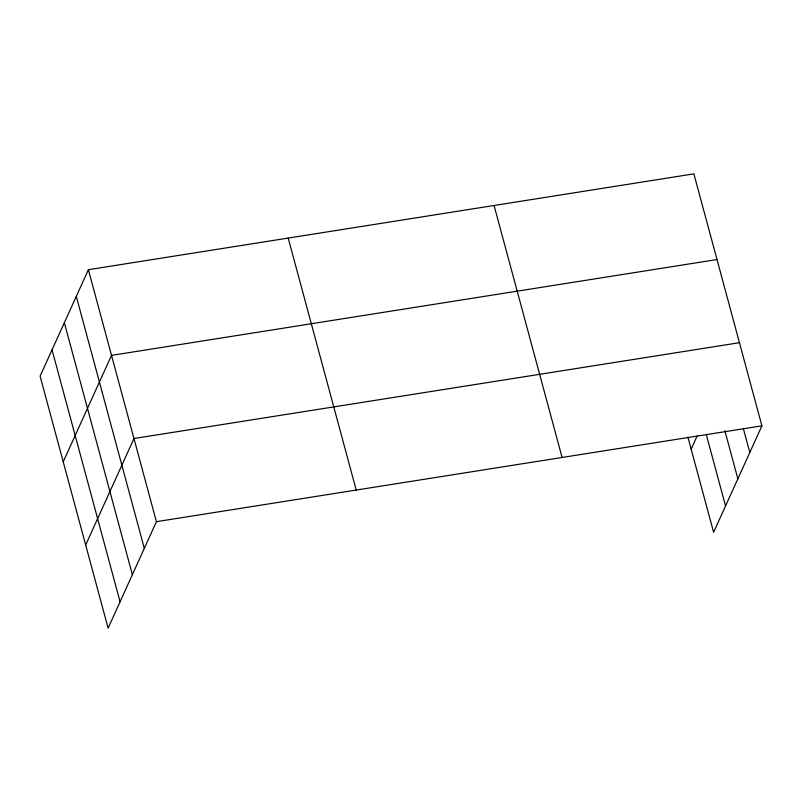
<?xml version="1.0" encoding="UTF-8"?>
<svg xmlns="http://www.w3.org/2000/svg" width="802" height="802" viewBox="0 0 802 802"><rect width="100%" height="100%" fill="white"/><g stroke="black" fill="none" stroke-linecap="round" stroke-linejoin="round"><path stroke-width="1.2" d="M88.39 269.703L40.1 376.158L108.12 628.136L156.41 521.681L88.39 269.703L693.88 173.864L761.9 425.842L713.61 532.297L687.905 437.1M63.228 461.832L111.518 355.376L717.008 259.537M85.674 544.979L133.964 438.524L739.454 342.695M691.164 449.15L697.138 435.987M156.41 521.681L761.9 425.842M743.294 428.418L749.8 452.518M724.848 430.644L737.86 478.844M706.361 434.874L725.549 505.972M494.062 205.492L562.092 457.471M288.199 238.074L356.218 490.052M76.29 296.369L144.31 548.357M64.35 322.695L132.37 574.683M52.04 349.822L120.069 601.811"/></g></svg>
